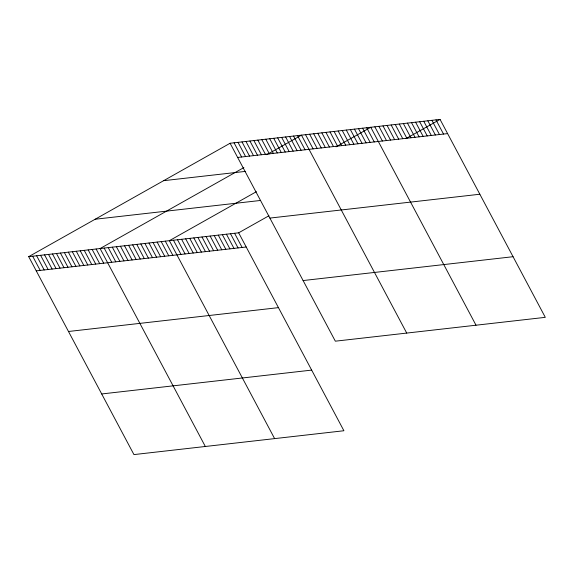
<?xml version="1.0" encoding="UTF-8"?>
<svg xmlns="http://www.w3.org/2000/svg" width="574" height="574" viewBox="0 0 574 574"><rect width="100%" height="100%" fill="white"/><g stroke="black" fill="none" stroke-linecap="round" stroke-linejoin="round"><path stroke-width="0.86" d="M28.7 256.657L238.662 232.814L343.905 430.744L133.943 454.594L28.7 256.657L230.095 143.256L440.057 119.406L545.3 317.343L335.338 341.186L230.095 143.256M243.885 167.579L100.091 248.549L205.327 446.479M266.774 154.693L301.479 135.148L406.722 333.078M256.377 191.694L169.373 240.685L274.616 438.615M336.063 146.822L370.768 127.277L476.011 325.207M238.662 232.814L268.941 215.767M406.091 138.535L440.057 119.406M237.643 157.448L447.605 133.606M163.633 180.681L245.622 171.368M95.162 219.239L260.295 200.484M269.88 218.084L479.842 194.234M36.248 270.856L246.21 247.007M303.094 280.557L513.063 256.707M68.485 331.485L278.447 307.635M101.698 393.958L311.668 370.108M435.982 119.873L443.53 134.065M431.906 120.332L439.454 134.531M427.831 120.798L435.379 134.99M423.756 121.265L431.304 135.457M419.68 121.724L427.228 135.916M415.605 122.19L423.153 136.382M411.529 122.649L419.077 136.842M407.454 123.116L415.002 137.308M403.379 123.575L410.927 137.767M399.303 124.041L406.844 138.234M395.228 124.501L402.769 138.693M391.152 124.967L398.693 139.159M387.077 125.426L394.618 139.618M382.994 125.893L390.542 140.085M378.919 126.352L386.467 140.544M374.844 126.818L382.392 141.01M366.693 127.744L374.241 141.936M362.617 128.203L370.165 142.395M358.542 128.669L366.09 142.861M354.467 129.128L362.015 143.321M350.391 129.595L357.939 143.787M346.316 130.054L353.864 144.246M342.24 130.52L349.788 144.713M338.165 130.98L345.713 145.179M334.09 131.446L341.638 145.638M330.014 131.905L337.562 146.105M325.939 132.372L333.48 146.564M321.863 132.838L329.404 147.03M317.788 133.297L325.329 147.489M313.713 133.764L321.253 147.956M309.637 134.223L317.178 148.415M305.555 134.689L313.103 148.881M297.519 135.6L305.059 149.792M293.551 136.052L301.099 150.245M289.583 136.497L297.131 150.697M285.615 136.949L293.163 151.141M281.655 137.401L289.196 151.593M277.687 137.853L285.235 152.045M273.719 138.305L281.267 152.497M269.751 138.75L277.299 152.942M265.791 139.202L273.332 153.394M261.823 139.654L269.371 153.846M257.855 140.106L265.403 154.298M253.887 140.558L261.435 154.75M249.927 141.003L257.468 155.195M245.959 141.455L253.507 155.647M241.991 141.907L249.539 156.099M238.023 142.359L245.572 156.551M234.063 142.804L241.604 157.003M234.587 233.274L242.135 247.466M230.511 233.74L238.059 247.932M226.436 234.199L233.984 248.391M222.36 234.666L229.909 248.858M218.285 235.125L225.833 249.317M214.21 235.591L221.758 249.783M210.134 236.05L217.682 250.242M206.059 236.517L213.607 250.709M201.983 236.976L209.532 251.168M197.908 237.442L205.456 251.634M193.833 237.901L201.381 252.094M189.757 238.368L197.298 252.56M185.682 238.827L193.223 253.026M181.606 239.293L189.147 253.486M177.531 239.76L185.072 253.952M173.456 240.219L180.997 254.411M165.298 241.145L172.846 255.337M161.222 241.611L168.77 255.803M157.147 242.07L164.695 256.262M153.071 242.537L160.62 256.729M148.996 242.996L156.544 257.188M144.921 243.462L152.469 257.654M140.845 243.921L148.393 258.113M136.77 244.388L144.318 258.58M132.694 244.847L140.243 259.039M128.619 245.313L136.167 259.505M124.544 245.772L132.092 259.965M120.468 246.239L128.016 260.431M116.393 246.698L123.941 260.89M112.317 247.164L119.858 261.357M108.242 247.624L115.783 261.816M104.167 248.09L111.708 262.282M96.123 249.001L103.672 263.193M92.156 249.453L99.704 263.645M88.188 249.905L95.736 264.097M84.227 250.357L91.768 264.549M80.26 250.802L87.808 264.994M76.292 251.254L83.84 265.446M72.324 251.706L79.872 265.898M68.363 252.158L75.904 266.35M64.396 252.603L71.944 266.802M60.428 253.055L67.976 267.247M56.46 253.507L64.008 267.699M52.499 253.959L60.04 268.151M48.532 254.411L56.08 268.603M44.564 254.856L52.112 269.048M40.596 255.308L48.144 269.5M36.636 255.76L44.176 269.952M32.668 256.212L40.216 270.404"/></g></svg>
